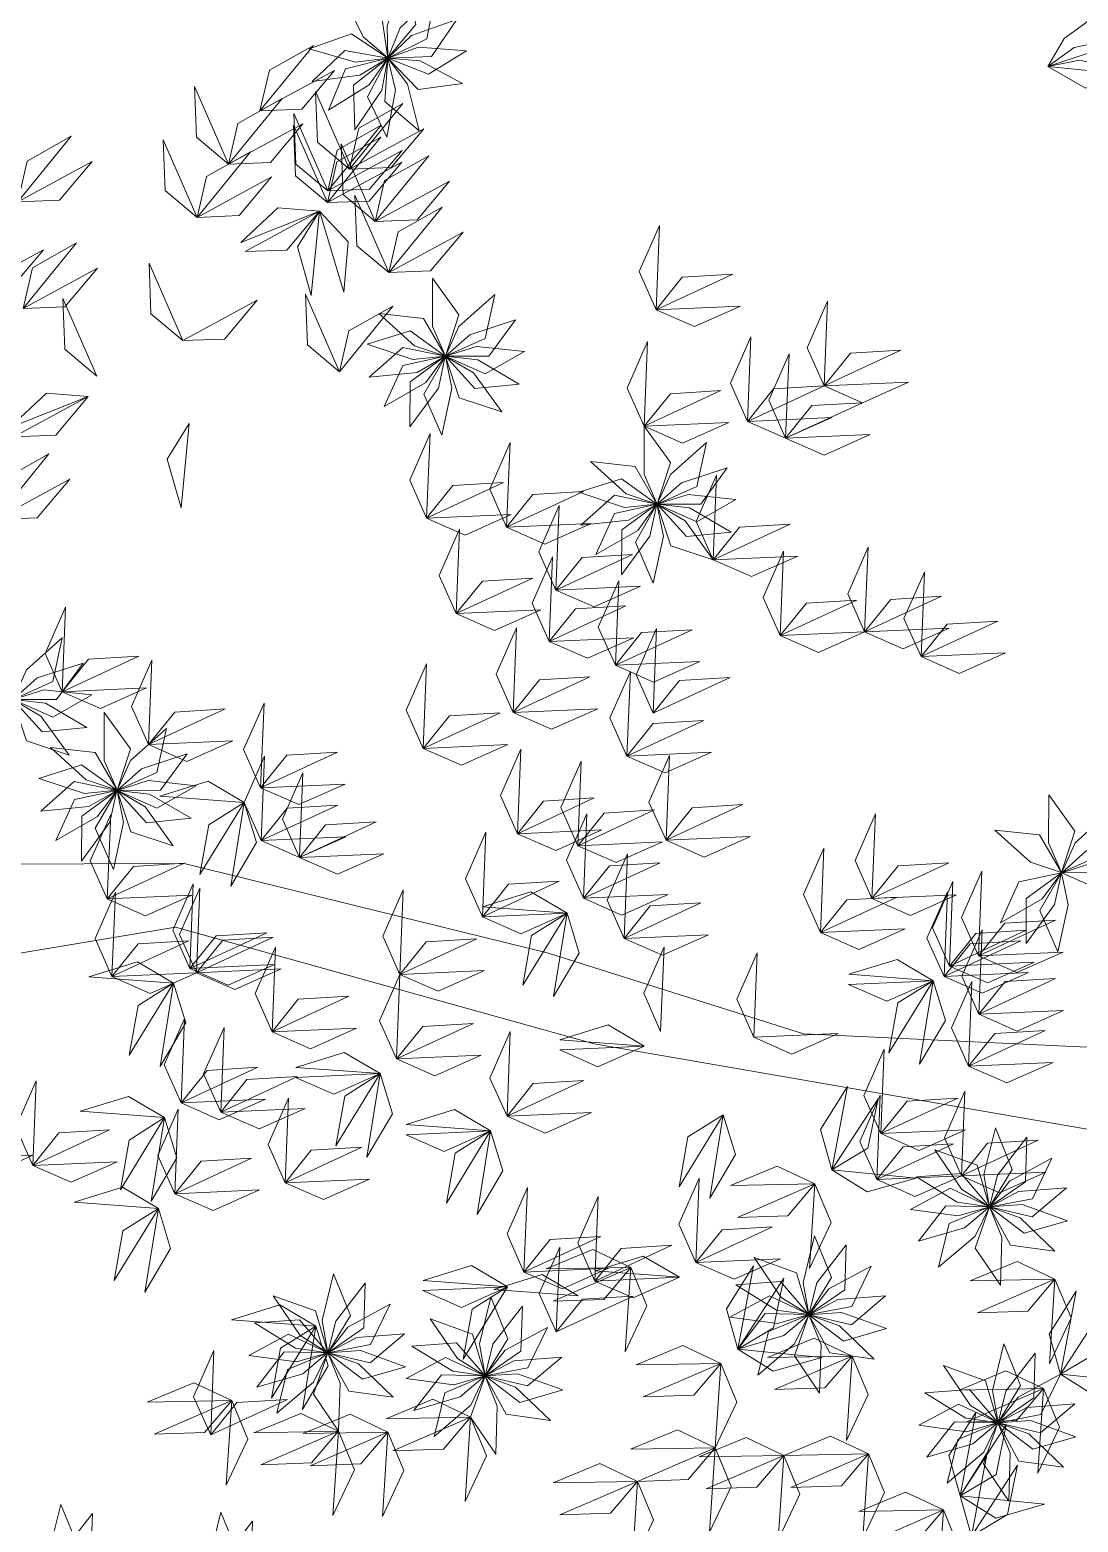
# Model space of a CAD drawing. Header units: inches. Extents: x -173 to 14008, y -3334 to 10368.
# Drawn here: x 9481.2 to 9555.5, y 658 to 763.8 of the extents above; entities that cross this region are included whole.
import ezdxf

# ---------------------------------------------------------------- set-up
doc = ezdxf.new("R2010")
doc.units = ezdxf.units.IN
doc.header["$MEASUREMENT"] = 0
doc.layers.add('ARREDAMENTO', color=8, linetype='Continuous', lineweight=18)

msp = doc.modelspace()

# ---------------------------------------------------------------- linework, layer by layer
at = {"layer": 'ARREDAMENTO', "lineweight": 0}
for points in [[(9507.83, 767.28), (9506.54, 764.12), (9506.6, 761.82), (9508.58, 764.18), (9507.83, 767.28)], [(9503.36, 766.39), (9504.84, 763.32), (9506.59, 761.82), (9506.16, 764.87), (9503.36, 766.39)], [(9509.95, 766.3), (9507.48, 763.95), (9506.6, 761.81), (9509.37, 763.17), (9509.95, 766.3)], [(9557.31, 765.2), (9554.55, 763.2), (9553.38, 761.21), (9556.31, 762.18), (9557.31, 765.2)], [(9511.48, 764.55), (9508.28, 763.4), (9506.6, 761.81), (9509.69, 761.92), (9511.48, 764.55)], [(9497.53, 758.06), (9498.2, 760.95), (9501.32, 762.71), (9497.53, 758.06)], [(9501.03, 762.47), (9504.3, 761.51), (9506.59, 761.81), (9504.03, 763.53), (9501.03, 762.47)], [(9558.59, 763.25), (9555.26, 762.55), (9553.38, 761.21), (9556.45, 760.9), (9558.59, 763.25)], [(9501.24, 760.15), (9504.62, 760.6), (9506.59, 761.81), (9503.55, 762.34), (9501.24, 760.15)], [(9502.38, 758.11), (9505.28, 759.91), (9506.59, 761.81), (9503.59, 761.05), (9502.38, 758.11)], [(9504.25, 756.72), (9506.17, 759.54), (9506.59, 761.8), (9504.16, 759.9), (9504.25, 756.72)], [(9506.52, 756.21), (9507.13, 759.56), (9506.59, 761.8), (9505.15, 759.07), (9506.52, 756.21)], [(9508.81, 756.66), (9508, 759.97), (9506.59, 761.8), (9506.39, 758.72), (9508.81, 756.66)], [(9512.18, 762.32), (9508.78, 762.58), (9506.6, 761.81), (9509.47, 760.66), (9512.18, 762.32)], [(9511.9, 760.01), (9508.9, 761.62), (9506.6, 761.8), (9508.75, 759.59), (9511.9, 760.01)], [(9558.97, 760.95), (9555.64, 761.67), (9553.38, 761.21), (9556.06, 759.67), (9558.97, 760.95)], [(9497.53, 758.06), (9500.5, 758.18), (9502.81, 760.92), (9497.53, 758.06)], [(9495.31, 754.29), (9493.04, 756.2), (9492.9, 759.79), (9495.31, 754.29)], [(9495.31, 754.29), (9495.97, 757.18), (9499.1, 758.94), (9495.31, 754.29)], [(9503.88, 753.94), (9501.61, 755.85), (9501.47, 759.44), (9503.88, 753.94)], [(9503.88, 753.94), (9504.54, 756.83), (9507.67, 758.59), (9503.88, 753.94)], [(9502.35, 752.4), (9500.08, 754.3), (9499.94, 757.89), (9502.35, 752.4)], [(9495.31, 754.29), (9498.27, 754.41), (9500.58, 757.15), (9495.31, 754.29)], [(9502.32, 751.56), (9500.05, 753.46), (9499.91, 757.05), (9502.32, 751.56)], [(9502.35, 752.4), (9503.01, 755.29), (9506.13, 757.05), (9502.35, 752.4)], [(9503.88, 753.94), (9506.84, 754.06), (9509.15, 756.8), (9503.88, 753.94)], [(9480.37, 751.62), (9481.03, 754.51), (9484.16, 756.27), (9480.37, 751.62)], [(9493.08, 750.52), (9490.82, 752.43), (9490.68, 756.02), (9493.08, 750.52)], [(9502.32, 751.56), (9502.98, 754.45), (9506.1, 756.21), (9502.32, 751.56)], [(9505.71, 750.23), (9503.44, 752.13), (9503.3, 755.72), (9505.71, 750.23)], [(9480.37, 751.62), (9483.33, 751.73), (9485.64, 754.48), (9480.37, 751.62)], [(9493.08, 750.52), (9493.75, 753.41), (9496.87, 755.17), (9493.08, 750.52)], [(9502.32, 751.56), (9505.28, 751.67), (9507.59, 754.42), (9502.32, 751.56)], [(9502.35, 752.4), (9505.31, 752.51), (9507.62, 755.26), (9502.35, 752.4)], [(9505.71, 750.23), (9506.37, 753.12), (9509.5, 754.88), (9505.71, 750.23)], [(9493.08, 750.52), (9496.05, 750.64), (9498.36, 753.38), (9493.08, 750.52)], [(9505.71, 750.23), (9508.67, 750.34), (9510.98, 753.09), (9505.71, 750.23)], [(9501.75, 750.95), (9498.8, 751.19), (9496.18, 748.74), (9501.75, 750.95)], [(9506.66, 746.6), (9504.39, 748.51), (9504.25, 752.1), (9506.66, 746.6)], [(9506.66, 746.6), (9507.32, 749.49), (9510.45, 751.25), (9506.66, 746.6)], [(9496.48, 748.09), (9499.44, 748.2), (9501.75, 750.95), (9496.48, 748.09)], [(9501.75, 750.95), (9500.19, 748.43), (9501.17, 744.98), (9501.75, 750.95)], [(9501.75, 750.95), (9503.78, 748.78), (9503.49, 745.21), (9501.75, 750.95)], [(9506.66, 746.6), (9509.62, 746.72), (9511.93, 749.46), (9506.66, 746.6)], [(9525.62, 743.96), (9524.41, 746.67), (9525.85, 749.95), (9525.62, 743.96)], [(9476.91, 745.36), (9479.87, 745.47), (9482.18, 748.22), (9476.91, 745.36)], [(9480.74, 744.06), (9481.4, 746.95), (9484.53, 748.71), (9480.74, 744.06)], [(9480.74, 744.06), (9483.7, 744.17), (9486.01, 746.92), (9480.74, 744.06)], [(9492.07, 741.78), (9489.8, 743.69), (9489.67, 747.27), (9492.07, 741.78)], [(9509.77, 746.2), (9509.76, 742.79), (9510.68, 740.68), (9511.63, 743.62), (9509.77, 746.2)], [(9525.62, 743.96), (9527.47, 746.27), (9531.06, 746.49), (9525.62, 743.96)], [(9485.96, 739.27), (9483.69, 741.18), (9483.55, 744.76), (9485.96, 739.27)], [(9503.17, 739.58), (9500.9, 741.49), (9500.76, 745.07), (9503.17, 739.58)], [(9514.18, 745.05), (9511.64, 742.78), (9510.69, 740.68), (9513.5, 741.94), (9514.18, 745.05)], [(9492.07, 741.78), (9495.03, 741.89), (9497.34, 744.64), (9492.07, 741.78)], [(9503.17, 739.58), (9503.83, 742.47), (9506.95, 744.23), (9503.17, 739.58)], [(9505.96, 743.7), (9508.49, 741.41), (9510.68, 740.68), (9509.12, 743.35), (9505.96, 743.7)], [(9525.62, 743.96), (9528.33, 742.77), (9531.61, 744.23), (9525.62, 743.96)], [(9537.53, 738.58), (9536.32, 741.28), (9537.77, 744.57), (9537.53, 738.58)], [(9515.66, 743.25), (9512.41, 742.2), (9510.69, 740.67), (9513.77, 740.68), (9515.66, 743.25)], [(9505.14, 741.52), (9508.38, 740.45), (9510.67, 740.68), (9508.17, 742.48), (9505.14, 741.52)], [(9524.77, 735.71), (9523.57, 738.42), (9525.01, 741.71), (9524.77, 735.71)], [(9532.09, 736.05), (9530.88, 738.76), (9532.33, 742.04), (9532.09, 736.05)], [(9505.27, 739.19), (9508.67, 739.53), (9510.67, 740.67), (9507.65, 741.3), (9505.27, 739.19)], [(9506.34, 737.12), (9509.3, 738.81), (9510.67, 740.67), (9507.66, 740.02), (9506.34, 737.12)], [(9508.16, 735.66), (9510.18, 738.41), (9510.67, 740.67), (9508.18, 738.85), (9508.16, 735.66)], [(9510.42, 735.07), (9511.14, 738.4), (9510.68, 740.66), (9509.14, 737.99), (9510.42, 735.07)], [(9514.67, 736.73), (9512.67, 739.5), (9510.68, 740.66), (9511.65, 737.73), (9514.67, 736.73)], [(9516.28, 741), (9512.89, 741.37), (9510.69, 740.67), (9513.51, 739.42), (9516.28, 741)], [(9515.92, 738.69), (9512.98, 740.41), (9510.69, 740.67), (9512.76, 738.38), (9515.92, 738.69)], [(9534.8, 734.86), (9533.6, 737.56), (9535.04, 740.85), (9534.8, 734.86)], [(9537.53, 738.58), (9539.39, 740.89), (9542.97, 741.1), (9537.53, 738.58)], [(9532.09, 736.05), (9533.95, 738.36), (9537.53, 738.58), (9532.09, 736.05)], [(9537.53, 738.58), (9540.24, 737.38), (9543.52, 738.84), (9537.53, 738.58)], [(9485.36, 737.82), (9482.4, 738.06), (9479.78, 735.61), (9485.36, 737.82)], [(9480.09, 734.96), (9483.05, 735.07), (9485.36, 737.82), (9480.09, 734.96)], [(9524.77, 735.71), (9526.63, 738.02), (9530.21, 738.24), (9524.77, 735.71)], [(9534.8, 734.86), (9536.66, 737.17), (9540.24, 737.38), (9534.8, 734.86)], [(9532.09, 736.05), (9534.8, 734.86), (9538.08, 736.32), (9532.09, 736.05)], [(9492.52, 735.9), (9490.96, 733.38), (9491.94, 729.93), (9492.52, 735.9)], [(9524.77, 735.71), (9524.76, 732.3), (9525.69, 730.19), (9526.63, 733.13), (9524.77, 735.71)], [(9524.77, 735.71), (9527.49, 734.52), (9530.77, 735.98), (9524.77, 735.71)], [(9509.35, 729.19), (9508.15, 731.9), (9509.59, 735.19), (9509.35, 729.19)], [(9515.02, 728.56), (9513.82, 731.26), (9515.26, 734.55), (9515.02, 728.56)], [(9529.19, 734.56), (9526.64, 732.29), (9525.69, 730.19), (9528.51, 731.45), (9529.19, 734.56)], [(9534.8, 734.86), (9537.52, 733.66), (9540.8, 735.12), (9534.8, 734.86)], [(9478.79, 729.1), (9479.45, 731.99), (9482.57, 733.75), (9478.79, 729.1)], [(9520.97, 733.21), (9523.49, 730.92), (9525.68, 730.19), (9524.13, 732.86), (9520.97, 733.21)], [(9530.66, 732.76), (9527.42, 731.71), (9525.69, 730.18), (9528.78, 730.19), (9530.66, 732.76)], [(9529.67, 726.24), (9528.46, 728.95), (9529.91, 732.24), (9529.67, 726.24)], [(9478.79, 729.1), (9481.75, 729.21), (9484.06, 731.96), (9478.79, 729.1)], [(9509.35, 729.19), (9511.21, 731.5), (9514.79, 731.72), (9509.35, 729.19)], [(9515.02, 728.56), (9516.88, 730.87), (9520.46, 731.08), (9515.02, 728.56)], [(9520.14, 731.03), (9523.38, 729.96), (9525.68, 730.19), (9523.17, 731.99), (9520.14, 731.03)], [(9518.51, 724.1), (9517.3, 726.81), (9518.75, 730.09), (9518.51, 724.1)], [(9520.28, 728.7), (9523.67, 729.05), (9525.68, 730.18), (9522.66, 730.82), (9520.28, 728.7)], [(9521.35, 726.63), (9524.31, 728.32), (9525.68, 730.18), (9522.66, 729.53), (9521.35, 726.63)], [(9523.17, 725.17), (9525.18, 727.92), (9525.68, 730.18), (9523.19, 728.36), (9523.17, 725.17)], [(9525.42, 724.58), (9526.14, 727.92), (9525.68, 730.18), (9524.15, 727.5), (9525.42, 724.58)], [(9531.28, 730.51), (9527.89, 730.88), (9525.69, 730.18), (9528.51, 728.93), (9531.28, 730.51)], [(9530.93, 728.21), (9527.98, 729.92), (9525.69, 730.18), (9527.76, 727.89), (9530.93, 728.21)], [(9529.67, 726.24), (9527.68, 729.01), (9525.69, 730.17), (9526.65, 727.24), (9529.67, 726.24)], [(9509.35, 729.19), (9512.07, 728), (9515.34, 729.46), (9509.35, 729.19)], [(9511.44, 722.43), (9510.24, 725.14), (9511.68, 728.42), (9511.44, 722.43)], [(9511.44, 722.43), (9510.24, 725.14), (9511.68, 728.42), (9511.44, 722.43)], [(9515.02, 728.56), (9517.74, 727.36), (9521.02, 728.82), (9515.02, 728.56)], [(9529.67, 726.24), (9531.53, 728.55), (9535.11, 728.77), (9529.67, 726.24)], [(9534.41, 720.87), (9533.21, 723.57), (9534.65, 726.86), (9534.41, 720.87)], [(9540.4, 721.13), (9539.2, 723.84), (9540.64, 727.13), (9540.4, 721.13)], [(9518.04, 720.45), (9516.84, 723.16), (9518.28, 726.45), (9518.04, 720.45)], [(9518.51, 724.1), (9520.37, 726.41), (9523.95, 726.62), (9518.51, 724.1)], [(9529.67, 726.24), (9532.38, 725.05), (9535.66, 726.51), (9529.67, 726.24)], [(9511.44, 722.43), (9513.3, 724.74), (9516.88, 724.95), (9511.44, 722.43)], [(9511.44, 722.43), (9513.3, 724.74), (9516.88, 724.95), (9511.44, 722.43)], [(9522.73, 718.77), (9521.52, 721.47), (9522.97, 724.76), (9522.73, 718.77)], [(9544.4, 719.38), (9543.19, 722.09), (9544.64, 725.37), (9544.4, 719.38)], [(9518.51, 724.1), (9521.22, 722.91), (9524.5, 724.37), (9518.51, 724.1)], [(9540.4, 721.13), (9542.26, 723.44), (9545.85, 723.66), (9540.4, 721.13)], [(9483.51, 716.89), (9482.3, 719.6), (9483.75, 722.89), (9483.51, 716.89)], [(9511.44, 722.43), (9514.16, 721.24), (9517.44, 722.7), (9511.44, 722.43)], [(9511.44, 722.43), (9514.16, 721.24), (9517.44, 722.7), (9511.44, 722.43)], [(9518.04, 720.45), (9519.9, 722.76), (9523.48, 722.98), (9518.04, 720.45)], [(9534.41, 720.87), (9536.27, 723.18), (9539.85, 723.39), (9534.41, 720.87)], [(9544.4, 719.38), (9546.26, 721.69), (9549.84, 721.9), (9544.4, 719.38)], [(9483.52, 720.72), (9480.98, 718.44), (9480.03, 716.34), (9482.84, 717.61), (9483.52, 720.72)], [(9515.49, 715.42), (9514.28, 718.13), (9515.73, 721.41), (9515.49, 715.42)], [(9518.04, 720.45), (9520.76, 719.26), (9524.03, 720.72), (9518.04, 720.45)], [(9522.73, 718.77), (9524.59, 721.08), (9528.17, 721.29), (9522.73, 718.77)], [(9525.42, 715.37), (9524.21, 718.08), (9525.65, 721.37), (9525.42, 715.37)], [(9534.41, 720.87), (9537.13, 719.67), (9540.4, 721.13), (9534.41, 720.87)], [(9540.4, 721.13), (9543.12, 719.94), (9546.4, 721.4), (9540.4, 721.13)], [(9483.51, 716.89), (9485.37, 719.2), (9488.95, 719.42), (9483.51, 716.89)], [(9544.4, 719.38), (9547.11, 718.18), (9550.39, 719.64), (9544.4, 719.38)], [(9485, 718.91), (9481.75, 717.87), (9480.03, 716.34), (9483.11, 716.35), (9485, 718.91)], [(9489.63, 713.14), (9488.43, 715.85), (9489.87, 719.14), (9489.63, 713.14)], [(9509.11, 712.87), (9507.9, 715.58), (9509.35, 718.86), (9509.11, 712.87)], [(9523.55, 712.33), (9522.34, 715.04), (9523.79, 718.33), (9523.55, 712.33)], [(9522.73, 718.77), (9525.44, 717.57), (9528.72, 719.03), (9522.73, 718.77)], [(9515.49, 715.42), (9517.35, 717.73), (9520.93, 717.95), (9515.49, 715.42)], [(9525.42, 715.37), (9527.27, 717.68), (9530.86, 717.9), (9525.42, 715.37)], [(9484, 712.4), (9482.01, 715.16), (9480.02, 716.33), (9480.98, 713.4), (9484, 712.4)], [(9485.26, 714.36), (9482.32, 716.08), (9480.02, 716.33), (9482.1, 714.05), (9485.26, 714.36)], [(9485.61, 716.67), (9482.22, 717.03), (9480.03, 716.34), (9482.85, 715.09), (9485.61, 716.67)], [(9483.51, 716.89), (9486.23, 715.7), (9489.5, 717.16), (9483.51, 716.89)], [(9486.49, 715.43), (9486.48, 712.02), (9487.4, 709.91), (9488.35, 712.85), (9486.49, 715.43)], [(9489.63, 713.14), (9491.49, 715.45), (9495.07, 715.67), (9489.63, 713.14)], [(9497.58, 710.09), (9496.37, 712.8), (9497.82, 716.08), (9497.58, 710.09)], [(9509.11, 712.87), (9510.97, 715.18), (9514.55, 715.39), (9509.11, 712.87)], [(9515.49, 715.42), (9518.2, 714.23), (9521.48, 715.69), (9515.49, 715.42)], [(9490.9, 714.28), (9488.36, 712.01), (9487.41, 709.91), (9490.22, 711.17), (9490.9, 714.28)], [(9523.55, 712.33), (9525.41, 714.64), (9528.99, 714.86), (9523.55, 712.33)], [(9489.63, 713.14), (9492.35, 711.95), (9495.62, 713.41), (9489.63, 713.14)], [(9509.11, 712.87), (9511.82, 711.68), (9515.1, 713.14), (9509.11, 712.87)], [(9482.68, 712.93), (9485.21, 710.64), (9487.4, 709.91), (9485.84, 712.58), (9482.68, 712.93)], [(9492.38, 712.48), (9489.13, 711.43), (9487.41, 709.9), (9490.49, 709.91), (9492.38, 712.48)], [(9497.61, 706.34), (9496.41, 709.04), (9497.85, 712.33), (9497.61, 706.34)], [(9497.58, 710.09), (9499.44, 712.4), (9503.02, 712.61), (9497.58, 710.09)], [(9515.78, 706.83), (9514.58, 709.54), (9516.02, 712.82), (9515.78, 706.83)], [(9520.07, 705.98), (9518.87, 708.69), (9520.31, 711.97), (9520.07, 705.98)], [(9523.55, 712.33), (9526.26, 711.14), (9529.54, 712.6), (9523.55, 712.33)], [(9526.32, 706.36), (9525.11, 709.07), (9526.56, 712.36), (9526.32, 706.36)], [(9481.86, 710.75), (9485.1, 709.68), (9487.39, 709.91), (9484.89, 711.71), (9481.86, 710.75)], [(9500.33, 705.14), (9499.12, 707.85), (9500.57, 711.14), (9500.33, 705.14)], [(9482, 708.42), (9485.39, 708.76), (9487.39, 709.9), (9484.37, 710.53), (9482, 708.42)], [(9483.07, 706.35), (9486.02, 708.04), (9487.39, 709.9), (9484.38, 709.25), (9483.07, 706.35)], [(9484.89, 704.89), (9486.9, 707.64), (9487.39, 709.9), (9484.9, 708.08), (9484.89, 704.89)], [(9487.14, 704.3), (9487.86, 707.64), (9487.4, 709.89), (9485.86, 707.22), (9487.14, 704.3)], [(9491.39, 705.96), (9489.39, 708.73), (9487.4, 709.89), (9488.37, 706.96), (9491.39, 705.96)], [(9493, 710.23), (9489.61, 710.6), (9487.41, 709.9), (9490.23, 708.65), (9493, 710.23)], [(9492.65, 707.93), (9489.7, 709.64), (9487.41, 709.9), (9489.48, 707.61), (9492.65, 707.93)], [(9496.41, 709.04), (9493.86, 710.55), (9490.43, 709.49), (9496.41, 709.04)], [(9497.58, 710.09), (9500.29, 708.89), (9503.57, 710.35), (9497.58, 710.09)], [(9496.41, 709.04), (9493.9, 707.46), (9493.28, 703.93), (9496.41, 709.04)], [(9496.41, 709.04), (9497.28, 706.21), (9495.46, 703.12), (9496.41, 709.04)], [(9497.61, 706.34), (9499.47, 708.65), (9503.05, 708.86), (9497.61, 706.34)], [(9515.78, 706.83), (9517.64, 709.14), (9521.22, 709.36), (9515.78, 706.83)], [(9526.32, 706.36), (9528.18, 708.67), (9531.76, 708.89), (9526.32, 706.36)], [(9553.45, 709.59), (9553.44, 706.18), (9554.36, 704.07), (9555.3, 707.01), (9553.45, 709.59)], [(9486.71, 702.2), (9485.5, 704.91), (9486.95, 708.19), (9486.71, 702.2)], [(9520.47, 702.25), (9519.26, 704.95), (9520.7, 708.24), (9520.47, 702.25)], [(9520.07, 705.98), (9521.93, 708.29), (9525.51, 708.51), (9520.07, 705.98)], [(9540.92, 702.23), (9539.72, 704.94), (9541.16, 708.23), (9540.92, 702.23)], [(9557.86, 708.44), (9555.32, 706.17), (9554.37, 704.07), (9557.18, 705.33), (9557.86, 708.44)], [(9500.33, 705.14), (9502.19, 707.45), (9505.77, 707.67), (9500.33, 705.14)], [(9513.3, 700.94), (9512.1, 703.64), (9513.54, 706.93), (9513.3, 700.94)], [(9515.78, 706.83), (9518.5, 705.64), (9521.77, 707.1), (9515.78, 706.83)], [(9549.64, 707.09), (9552.17, 704.8), (9554.35, 704.07), (9552.8, 706.74), (9549.64, 707.09)], [(9559.34, 706.64), (9556.09, 705.59), (9554.37, 704.06), (9557.45, 704.07), (9559.34, 706.64)], [(9497.61, 706.34), (9500.33, 705.14), (9503.61, 706.6), (9497.61, 706.34)], [(9520.07, 705.98), (9522.79, 704.79), (9526.06, 706.25), (9520.07, 705.98)], [(9526.32, 706.36), (9529.03, 705.17), (9532.31, 706.63), (9526.32, 706.36)], [(9537.27, 699.82), (9536.07, 702.52), (9537.51, 705.81), (9537.27, 699.82)], [(9486.71, 702.2), (9488.57, 704.51), (9492.15, 704.73), (9486.71, 702.2)], [(9500.33, 705.14), (9503.04, 703.95), (9506.32, 705.41), (9500.33, 705.14)], [(9520.47, 702.25), (9522.32, 704.56), (9525.91, 704.77), (9520.47, 702.25)], [(9523.35, 699.4), (9522.14, 702.11), (9523.58, 705.39), (9523.35, 699.4)], [(9540.92, 702.23), (9542.78, 704.54), (9546.36, 704.76), (9540.92, 702.23)], [(9559.95, 704.39), (9556.57, 704.76), (9554.37, 704.06), (9557.19, 702.81), (9559.95, 704.39)], [(9513.3, 700.94), (9515.16, 703.25), (9518.74, 703.46), (9513.3, 700.94)], [(9548.48, 698.17), (9547.27, 700.88), (9548.72, 704.17), (9548.48, 698.17)], [(9550.02, 700.51), (9552.98, 702.2), (9554.35, 704.06), (9551.34, 703.41), (9550.02, 700.51)], [(9551.84, 699.05), (9553.86, 701.8), (9554.35, 704.06), (9551.86, 702.23), (9551.84, 699.05)], [(9554.1, 698.46), (9554.82, 701.79), (9554.35, 704.05), (9552.82, 701.38), (9554.1, 698.46)], [(9487.04, 696.7), (9485.84, 699.41), (9487.28, 702.69), (9487.04, 696.7)], [(9486.71, 702.2), (9489.42, 701.01), (9492.7, 702.47), (9486.71, 702.2)], [(9492.57, 697.28), (9491.36, 699.99), (9492.8, 703.28), (9492.57, 697.28)], [(9493.03, 696.97), (9491.83, 699.68), (9493.27, 702.96), (9493.03, 696.97)], [(9507.46, 696.85), (9506.25, 699.56), (9507.69, 702.85), (9507.46, 696.85)], [(9519.3, 701.2), (9516.74, 702.71), (9513.32, 701.65), (9519.3, 701.2)], [(9520.47, 702.25), (9523.18, 701.05), (9526.46, 702.51), (9520.47, 702.25)], [(9540.92, 702.23), (9543.64, 701.04), (9546.92, 702.5), (9540.92, 702.23)], [(9546.03, 696.71), (9544.82, 699.42), (9546.27, 702.7), (9546.03, 696.71)], [(9546.42, 697.45), (9545.22, 700.16), (9546.66, 703.45), (9546.42, 697.45)], [(9523.35, 699.4), (9525.2, 701.71), (9528.79, 701.93), (9523.35, 699.4)], [(9537.27, 699.82), (9539.13, 702.13), (9542.71, 702.34), (9537.27, 699.82)], [(9513.3, 700.94), (9516.02, 699.74), (9519.3, 701.2), (9513.3, 700.94)], [(9513.3, 700.94), (9516.02, 699.74), (9519.3, 701.2), (9513.3, 700.94)], [(9519.3, 701.2), (9516.79, 699.62), (9516.17, 696.09), (9519.3, 701.2)], [(9519.3, 701.2), (9520.17, 698.37), (9518.35, 695.28), (9519.3, 701.2)], [(9548.48, 698.17), (9550.34, 700.48), (9553.92, 700.7), (9548.48, 698.17)], [(9492.57, 697.28), (9494.42, 699.59), (9498.01, 699.81), (9492.57, 697.28)], [(9493.03, 696.97), (9494.89, 699.28), (9498.47, 699.49), (9493.03, 696.97)], [(9507.46, 696.85), (9509.32, 699.16), (9512.9, 699.38), (9507.46, 696.85)], [(9523.35, 699.4), (9526.06, 698.21), (9529.34, 699.67), (9523.35, 699.4)], [(9537.27, 699.82), (9539.99, 698.62), (9543.27, 700.08), (9537.27, 699.82)], [(9546.03, 696.71), (9547.89, 699.02), (9551.47, 699.24), (9546.03, 696.71)], [(9546.42, 697.45), (9548.28, 699.76), (9551.86, 699.98), (9546.42, 697.45)], [(9548.5, 694.03), (9547.29, 696.74), (9548.74, 700.02), (9548.5, 694.03)], [(9487.04, 696.7), (9488.9, 699.01), (9492.48, 699.23), (9487.04, 696.7)], [(9498.39, 692.78), (9497.19, 695.49), (9498.63, 698.78), (9498.39, 692.78)], [(9525.94, 692.81), (9524.74, 695.52), (9526.18, 698.81), (9525.94, 692.81)], [(9532.54, 692.4), (9531.33, 695.1), (9532.78, 698.39), (9532.54, 692.4)], [(9548.48, 698.17), (9551.19, 696.98), (9554.47, 698.44), (9548.48, 698.17)], [(9491.4, 696.24), (9488.84, 697.75), (9485.41, 696.69), (9491.4, 696.24)], [(9492.57, 697.28), (9495.28, 696.09), (9498.56, 697.55), (9492.57, 697.28)], [(9493.03, 696.97), (9495.75, 695.78), (9499.03, 697.24), (9493.03, 696.97)], [(9507.46, 696.85), (9510.17, 695.66), (9513.45, 697.12), (9507.46, 696.85)], [(9545.25, 696.41), (9542.7, 697.92), (9539.27, 696.86), (9545.25, 696.41)], [(9546.42, 697.45), (9549.14, 696.26), (9552.42, 697.72), (9546.42, 697.45)], [(9487.04, 696.7), (9489.76, 695.51), (9493.03, 696.97), (9487.04, 696.7)], [(9491.4, 696.24), (9488.89, 694.66), (9488.26, 691.12), (9491.4, 696.24)], [(9491.4, 696.24), (9492.27, 693.41), (9490.45, 690.32), (9491.4, 696.24)], [(9507.22, 690.86), (9506.01, 693.57), (9507.46, 696.85), (9507.22, 690.86)], [(9539.26, 696.14), (9541.98, 694.95), (9545.25, 696.41), (9539.26, 696.14)], [(9545.25, 696.41), (9542.75, 694.83), (9542.12, 691.29), (9545.25, 696.41)], [(9545.25, 696.41), (9546.13, 693.58), (9544.3, 690.49), (9545.25, 696.41)], [(9546.03, 696.71), (9548.74, 695.52), (9552.02, 696.98), (9546.03, 696.71)], [(9547.77, 690.36), (9546.56, 693.06), (9548.01, 696.35), (9547.77, 690.36)], [(9548.5, 694.03), (9550.36, 696.34), (9553.94, 696.56), (9548.5, 694.03)], [(9498.39, 692.78), (9500.25, 695.09), (9503.83, 695.31), (9498.39, 692.78)], [(9548.5, 694.03), (9551.21, 692.84), (9554.49, 694.3), (9548.5, 694.03)], [(9491.94, 687.74), (9490.73, 690.45), (9492.18, 693.73), (9491.94, 687.74)], [(9494.75, 687.09), (9493.54, 689.8), (9494.99, 693.09), (9494.75, 687.09)], [(9498.39, 692.78), (9501.11, 691.59), (9504.38, 693.05), (9498.39, 692.78)], [(9507.22, 690.86), (9509.08, 693.17), (9512.66, 693.38), (9507.22, 690.86)], [(9524.77, 691.77), (9522.22, 693.28), (9518.79, 692.22), (9524.77, 691.77)], [(9547.77, 690.36), (9549.63, 692.67), (9553.21, 692.88), (9547.77, 690.36)], [(9515.05, 686.8), (9513.84, 689.51), (9515.28, 692.8), (9515.05, 686.8)], [(9532.54, 692.4), (9535.25, 691.2), (9538.53, 692.66), (9532.54, 692.4)], [(9506.05, 689.82), (9503.5, 691.32), (9500.07, 690.26), (9506.05, 689.82)], [(9507.22, 690.86), (9509.93, 689.67), (9513.21, 691.13), (9507.22, 690.86)], [(9518.78, 691.5), (9521.49, 690.31), (9524.77, 691.77), (9518.78, 691.5)], [(9541.56, 685.57), (9540.35, 688.28), (9541.79, 691.56), (9541.56, 685.57)], [(9491.94, 687.74), (9493.8, 690.05), (9497.38, 690.27), (9491.94, 687.74)], [(9500.06, 689.55), (9502.77, 688.36), (9506.05, 689.82), (9500.06, 689.55)], [(9506.05, 689.82), (9503.54, 688.23), (9502.92, 684.7), (9506.05, 689.82)], [(9506.05, 689.82), (9506.92, 686.98), (9505.1, 683.89), (9506.05, 689.82)], [(9547.77, 690.36), (9550.48, 689.16), (9553.76, 690.62), (9547.77, 690.36)], [(9481.43, 683.31), (9480.22, 686.02), (9481.66, 689.3), (9481.43, 683.31)], [(9494.75, 687.09), (9496.61, 689.4), (9500.19, 689.62), (9494.75, 687.09)], [(9515.05, 686.8), (9516.91, 689.11), (9520.49, 689.33), (9515.05, 686.8)], [(9538.08, 683.01), (9537.28, 685.86), (9539.19, 688.9), (9538.08, 683.01)], [(9490.77, 686.7), (9488.22, 688.2), (9484.79, 687.15), (9490.77, 686.7)], [(9491.94, 687.74), (9494.65, 686.55), (9497.93, 688.01), (9491.94, 687.74)], [(9499.32, 682.09), (9498.11, 684.79), (9499.55, 688.08), (9499.32, 682.09)], [(9538.08, 683.01), (9540.63, 684.53), (9541.35, 688.04), (9538.08, 683.01)], [(9541.27, 682.31), (9540.06, 685.02), (9541.5, 688.3), (9541.27, 682.31)], [(9541.56, 685.57), (9543.41, 687.88), (9547, 688.09), (9541.56, 685.57)], [(9547.26, 682.58), (9546.05, 685.28), (9547.5, 688.57), (9547.26, 682.58)], [(9490.77, 686.7), (9488.26, 685.11), (9487.64, 681.58), (9490.77, 686.7)], [(9490.77, 686.7), (9491.64, 683.86), (9489.82, 680.77), (9490.77, 686.7)], [(9491.5, 681.31), (9490.29, 684.02), (9491.74, 687.3), (9491.5, 681.31)], [(9494.75, 687.09), (9497.47, 685.9), (9500.74, 687.36), (9494.75, 687.09)], [(9513.88, 685.76), (9511.32, 687.27), (9507.9, 686.21), (9513.88, 685.76)], [(9515.05, 686.8), (9517.76, 685.61), (9521.04, 687.07), (9515.05, 686.8)], [(9530.38, 686.91), (9527.87, 685.33), (9527.24, 681.8), (9530.38, 686.91)], [(9530.38, 686.91), (9531.25, 684.08), (9529.43, 680.99), (9530.38, 686.91)], [(9481.43, 683.31), (9483.28, 685.62), (9486.87, 685.84), (9481.43, 683.31)], [(9507.89, 685.49), (9510.6, 684.3), (9513.88, 685.76), (9507.89, 685.49)], [(9513.88, 685.76), (9511.37, 684.18), (9510.75, 680.64), (9513.88, 685.76)], [(9513.88, 685.76), (9514.75, 682.93), (9512.93, 679.84), (9513.88, 685.76)], [(9541.56, 685.57), (9544.27, 684.38), (9547.55, 685.84), (9541.56, 685.57)], [(9549.67, 685.97), (9548.86, 682.66), (9549.26, 680.39), (9550.86, 683.02), (9549.67, 685.97)], [(9499.32, 682.09), (9501.17, 684.4), (9504.76, 684.61), (9499.32, 682.09)], [(9541.27, 682.31), (9543.12, 684.62), (9546.71, 684.84), (9541.27, 682.31)], [(9545.38, 684.42), (9547.3, 681.61), (9549.25, 680.39), (9548.37, 683.34), (9545.38, 684.42)], [(9547.26, 682.58), (9549.12, 684.89), (9552.7, 685.1), (9547.26, 682.58)], [(9551.9, 685.32), (9549.82, 682.63), (9549.26, 680.39), (9551.8, 682.14), (9551.9, 685.32)], [(9475.44, 683.76), (9478.16, 682.57), (9481.44, 684.03), (9475.44, 683.76)], [(9481.43, 683.31), (9484.14, 682.12), (9487.42, 683.58), (9481.43, 683.31)], [(9491.5, 681.31), (9493.36, 683.62), (9496.94, 683.84), (9491.5, 681.31)], [(9553.68, 683.82), (9550.68, 682.2), (9549.27, 680.38), (9552.3, 680.95), (9553.68, 683.82)], [(9499.32, 682.09), (9502.03, 680.89), (9505.31, 682.35), (9499.32, 682.09)], [(9528.44, 676.43), (9527.23, 679.14), (9528.67, 682.42), (9528.44, 676.43)], [(9536.88, 682), (9534.2, 683.26), (9530.89, 681.89), (9536.88, 682)], [(9538.08, 683.01), (9540.59, 681.44), (9544.05, 682.4), (9538.08, 683.01)], [(9541.27, 682.31), (9543.98, 681.12), (9547.26, 682.58), (9541.27, 682.31)], [(9544.07, 682.5), (9546.97, 680.71), (9549.25, 680.39), (9547.24, 682.73), (9544.07, 682.5)], [(9547.26, 682.58), (9549.97, 681.38), (9553.25, 682.84), (9547.26, 682.58)], [(9490.33, 680.27), (9487.78, 681.77), (9484.35, 680.72), (9490.33, 680.27)], [(9491.5, 681.31), (9494.21, 680.12), (9497.49, 681.58), (9491.5, 681.31)], [(9516.25, 675.75), (9515.05, 678.46), (9516.49, 681.74), (9516.25, 675.75)], [(9536.88, 682), (9534.96, 679.74), (9531.38, 679.62), (9536.88, 682)], [(9536.88, 682), (9538.02, 679.26), (9536.49, 676.01), (9536.88, 682)], [(9543.66, 680.2), (9547.03, 679.75), (9549.25, 680.38), (9546.46, 681.7), (9543.66, 680.2)], [(9554.7, 681.72), (9551.3, 681.47), (9549.27, 680.38), (9552.27, 679.67), (9554.7, 681.72)], [(9490.33, 680.27), (9487.82, 678.68), (9487.2, 675.15), (9490.33, 680.27)], [(9490.33, 680.27), (9491.2, 677.43), (9489.38, 674.34), (9490.33, 680.27)], [(9521.28, 675.12), (9520.07, 677.83), (9521.51, 681.11), (9521.28, 675.12)], [(9544.21, 677.94), (9547.48, 678.9), (9549.25, 680.38), (9546.16, 680.45), (9544.21, 677.94)], [(9545.64, 676.1), (9548.24, 678.3), (9549.25, 680.38), (9546.4, 679.19), (9545.64, 676.1)], [(9550.02, 674.83), (9550.12, 678.24), (9549.25, 680.37), (9548.23, 677.46), (9550.02, 674.83)], [(9554.77, 679.39), (9551.57, 680.54), (9549.26, 680.38), (9551.72, 678.51), (9554.77, 679.39)], [(9553.89, 677.23), (9551.43, 679.59), (9549.26, 680.37), (9550.74, 677.67), (9553.89, 677.23)], [(9516.25, 675.75), (9518.11, 678.06), (9521.7, 678.27), (9516.25, 675.75)], [(9528.44, 676.43), (9530.3, 678.74), (9533.88, 678.96), (9528.44, 676.43)], [(9536.85, 678.33), (9536.05, 675.01), (9536.45, 672.74), (9538.05, 675.38), (9536.85, 678.33)], [(9518.54, 671.52), (9517.33, 674.23), (9518.78, 677.51), (9518.54, 671.52)], [(9523.82, 676.08), (9521.14, 677.35), (9517.82, 675.98), (9523.82, 676.08)], [(9521.28, 675.12), (9523.13, 677.43), (9526.72, 677.65), (9521.28, 675.12)], [(9539.09, 677.68), (9537.01, 674.98), (9536.45, 672.74), (9538.99, 674.5), (9539.09, 677.68)], [(9515.08, 674.71), (9512.53, 676.21), (9509.1, 675.15), (9515.08, 674.71)], [(9516.25, 675.75), (9518.97, 674.56), (9522.25, 676.02), (9516.25, 675.75)], [(9523.82, 676.08), (9521.9, 673.82), (9518.31, 673.7), (9523.82, 676.08)], [(9527.27, 675.39), (9524.71, 676.89), (9521.29, 675.84), (9527.27, 675.39)], [(9523.82, 676.08), (9524.95, 673.35), (9523.42, 670.1), (9523.82, 676.08)], [(9528.44, 676.43), (9531.15, 675.24), (9534.43, 676.7), (9528.44, 676.43)], [(9531.4, 670.29), (9530.6, 673.15), (9532.51, 676.19), (9531.4, 670.29)], [(9532.57, 676.78), (9534.49, 673.96), (9536.44, 672.74), (9535.56, 675.7), (9532.57, 676.78)], [(9540.87, 676.17), (9537.87, 674.56), (9536.46, 672.74), (9539.49, 673.31), (9540.87, 676.17)], [(9553.89, 675.24), (9551.21, 676.51), (9547.89, 675.13), (9553.89, 675.24)], [(9502.75, 675.62), (9501.94, 672.31), (9502.35, 670.04), (9503.95, 672.68), (9502.75, 675.62)], [(9504.99, 674.97), (9502.91, 672.28), (9502.35, 670.04), (9504.89, 671.79), (9504.99, 674.97)], [(9520.1, 674.08), (9517.55, 675.58), (9514.12, 674.52), (9520.1, 674.08)], [(9521.28, 675.12), (9523.99, 673.93), (9527.27, 675.39), (9521.28, 675.12)], [(9531.26, 674.85), (9534.16, 673.06), (9536.44, 672.74), (9534.43, 675.08), (9531.26, 674.85)], [(9531.4, 670.29), (9533.95, 671.81), (9534.67, 675.33), (9531.4, 670.29)], [(9553.89, 675.24), (9551.97, 672.98), (9548.39, 672.86), (9553.89, 675.24)], [(9553.89, 675.24), (9555.03, 672.5), (9553.5, 669.26), (9553.89, 675.24)], [(9498.46, 674.08), (9500.38, 671.26), (9502.34, 670.04), (9501.46, 673), (9498.46, 674.08)], [(9509.09, 674.44), (9511.81, 673.25), (9515.08, 674.71), (9509.09, 674.44)], [(9515.08, 674.71), (9512.58, 673.12), (9511.95, 669.59), (9515.08, 674.71)], [(9513.9, 673.98), (9513.09, 670.67), (9513.5, 668.4), (9515.1, 671.03), (9513.9, 673.98)], [(9518.54, 671.52), (9520.4, 673.83), (9523.98, 674.04), (9518.54, 671.52)], [(9530.84, 672.56), (9534.22, 672.1), (9536.44, 672.74), (9533.65, 674.06), (9530.84, 672.56)], [(9541.89, 674.08), (9538.49, 673.82), (9536.46, 672.73), (9539.46, 672.02), (9541.89, 674.08)], [(9554.28, 668.51), (9553.48, 671.36), (9555.39, 674.4), (9554.28, 668.51)], [(9501.49, 671.93), (9498.94, 673.44), (9495.51, 672.38), (9501.49, 671.93)], [(9506.77, 673.47), (9503.77, 671.85), (9502.35, 670.03), (9505.38, 670.61), (9506.77, 673.47)], [(9516.14, 673.33), (9514.05, 670.64), (9513.5, 668.4), (9516.03, 670.15), (9516.14, 673.33)], [(9531.4, 670.29), (9534.67, 671.25), (9536.44, 672.74), (9533.35, 672.81), (9531.4, 670.29)], [(9541.96, 671.75), (9538.75, 672.9), (9536.45, 672.73), (9538.91, 670.86), (9541.96, 671.75)], [(9554.28, 668.51), (9556.83, 670.03), (9557.55, 673.54), (9554.28, 668.51)], [(9497.15, 672.15), (9500.05, 670.36), (9502.34, 670.04), (9500.33, 672.38), (9497.15, 672.15)], [(9501.49, 671.93), (9498.99, 670.35), (9498.36, 666.82), (9501.49, 671.93)], [(9501.49, 671.93), (9502.37, 669.1), (9500.54, 666.01), (9501.49, 671.93)], [(9509.61, 672.43), (9511.53, 669.62), (9513.49, 668.4), (9512.6, 671.35), (9509.61, 672.43)], [(9517.92, 671.83), (9514.92, 670.21), (9513.5, 668.39), (9516.53, 668.96), (9517.92, 671.83)], [(9532.83, 668.45), (9535.43, 670.66), (9536.44, 672.73), (9533.59, 671.54), (9532.83, 668.45)], [(9537.21, 667.18), (9537.31, 670.59), (9536.44, 672.73), (9535.42, 669.82), (9537.21, 667.18)], [(9541.08, 669.59), (9538.62, 671.94), (9536.45, 672.73), (9537.93, 670.02), (9541.08, 669.59)], [(9496.74, 669.85), (9500.12, 669.4), (9502.34, 670.04), (9499.55, 671.36), (9496.74, 669.85)], [(9507.79, 671.37), (9504.39, 671.12), (9502.35, 670.03), (9505.35, 669.32), (9507.79, 671.37)], [(9508.3, 670.51), (9511.2, 668.72), (9513.49, 668.4), (9511.47, 670.74), (9508.3, 670.51)], [(9539.51, 669.8), (9536.83, 671.07), (9533.51, 669.7), (9539.51, 669.8)], [(9494.04, 664.21), (9492.83, 666.92), (9494.27, 670.2), (9494.04, 664.21)], [(9497.3, 667.59), (9500.57, 668.55), (9502.33, 670.03), (9499.25, 670.1), (9497.3, 667.59)], [(9498.73, 665.75), (9501.33, 667.95), (9502.34, 670.03), (9499.49, 668.84), (9498.73, 665.75)], [(9503.11, 664.48), (9503.21, 667.89), (9502.34, 670.02), (9501.32, 667.11), (9503.11, 664.48)], [(9507.86, 669.04), (9504.65, 670.19), (9502.35, 670.03), (9504.8, 668.16), (9507.86, 669.04)], [(9506.98, 666.88), (9504.52, 669.24), (9502.35, 670.02), (9503.83, 667.32), (9506.98, 666.88)], [(9507.89, 668.21), (9511.27, 667.76), (9513.48, 668.39), (9510.69, 669.71), (9507.89, 668.21)], [(9518.93, 669.73), (9515.53, 669.47), (9513.5, 668.39), (9516.5, 667.68), (9518.93, 669.73)], [(9530.2, 669.28), (9527.52, 670.55), (9524.21, 669.17), (9530.2, 669.28)], [(9531.4, 670.29), (9533.91, 668.72), (9537.37, 669.69), (9531.4, 670.29)], [(9539.51, 669.8), (9537.59, 667.54), (9534, 667.42), (9539.51, 669.8)], [(9539.51, 669.8), (9540.64, 667.07), (9539.11, 663.82), (9539.51, 669.8)], [(9550.27, 670.66), (9549.46, 667.35), (9549.86, 665.08), (9551.46, 667.72), (9550.27, 670.66)], [(9552.5, 670.01), (9550.42, 667.32), (9549.86, 665.08), (9552.4, 666.83), (9552.5, 670.01)], [(9530.2, 669.28), (9528.29, 667.02), (9524.7, 666.9), (9530.2, 669.28)], [(9530.2, 669.28), (9531.34, 666.54), (9529.81, 663.3), (9530.2, 669.28)], [(9545.98, 669.12), (9547.9, 666.3), (9549.85, 665.08), (9548.97, 668.04), (9545.98, 669.12)], [(9553.09, 667.5), (9550.41, 668.76), (9547.09, 667.39), (9553.09, 667.5)], [(9495.53, 666.64), (9492.85, 667.91), (9489.54, 666.54), (9495.53, 666.64)], [(9508.45, 665.95), (9511.72, 666.91), (9513.48, 668.39), (9510.4, 668.46), (9508.45, 665.95)], [(9509.88, 664.11), (9512.48, 666.31), (9513.48, 668.39), (9510.64, 667.2), (9509.88, 664.11)], [(9514.25, 662.84), (9514.36, 666.25), (9513.49, 668.38), (9512.47, 665.47), (9514.25, 662.84)], [(9519.01, 667.4), (9515.8, 668.55), (9513.5, 668.39), (9515.95, 666.52), (9519.01, 667.4)], [(9518.13, 665.24), (9515.66, 667.6), (9513.5, 668.38), (9514.98, 665.68), (9518.13, 665.24)], [(9553.09, 667.5), (9551.17, 665.24), (9547.58, 665.12), (9553.09, 667.5)], [(9554.28, 668.51), (9551.28, 666.89), (9549.87, 665.07), (9552.9, 665.65), (9554.28, 668.51)], [(9553.09, 667.5), (9554.22, 664.76), (9552.69, 661.51), (9553.09, 667.5)], [(9554.28, 668.51), (9556.8, 666.94), (9560.25, 667.9), (9554.28, 668.51)], [(9495.53, 666.64), (9493.61, 664.38), (9490.03, 664.26), (9495.53, 666.64)], [(9494.04, 664.21), (9495.89, 666.52), (9499.48, 666.73), (9494.04, 664.21)], [(9495.53, 666.64), (9496.67, 663.9), (9495.14, 660.66), (9495.53, 666.64)], [(9512.47, 665.47), (9509.79, 666.74), (9506.47, 665.36), (9512.47, 665.47)], [(9544.67, 667.19), (9547.57, 665.4), (9549.85, 665.08), (9547.84, 667.42), (9544.67, 667.19)], [(9503.11, 664.48), (9500.43, 665.74), (9497.11, 664.37), (9503.11, 664.48)], [(9506.6, 664.41), (9503.92, 665.68), (9500.6, 664.31), (9506.6, 664.41)], [(9512.47, 665.47), (9510.55, 663.21), (9506.96, 663.09), (9512.47, 665.47)], [(9512.47, 665.47), (9513.6, 662.73), (9512.07, 659.49), (9512.47, 665.47)], [(9544.25, 664.89), (9547.63, 664.44), (9549.85, 665.08), (9547.06, 666.4), (9544.25, 664.89)], [(9547.18, 659.9), (9546.38, 662.75), (9548.28, 665.79), (9547.18, 659.9)], [(9555.3, 666.41), (9551.9, 666.16), (9549.87, 665.07), (9552.87, 664.36), (9555.3, 666.41)], [(9503.11, 664.48), (9501.19, 662.22), (9497.6, 662.1), (9503.11, 664.48)], [(9506.6, 664.41), (9504.68, 662.15), (9501.1, 662.03), (9506.6, 664.41)], [(9503.11, 664.48), (9504.24, 661.74), (9502.71, 658.49), (9503.11, 664.48)], [(9506.6, 664.41), (9507.74, 661.68), (9506.21, 658.43), (9506.6, 664.41)], [(9529.81, 663.3), (9527.13, 664.56), (9523.81, 663.19), (9529.81, 663.3)], [(9544.81, 662.63), (9548.08, 663.59), (9549.85, 665.07), (9546.76, 665.14), (9544.81, 662.63)], [(9546.24, 660.79), (9548.84, 662.99), (9549.85, 665.07), (9547, 663.88), (9546.24, 660.79)], [(9547.18, 659.9), (9549.73, 661.41), (9550.44, 664.93), (9547.18, 659.9)], [(9550.62, 659.52), (9550.72, 662.93), (9549.85, 665.06), (9548.83, 662.15), (9550.62, 659.52)], [(9555.37, 664.08), (9552.16, 665.23), (9549.86, 665.07), (9552.32, 663.2), (9555.37, 664.08)], [(9554.49, 661.92), (9552.03, 664.28), (9549.86, 665.07), (9551.34, 662.36), (9554.49, 661.92)], [(9529.81, 663.3), (9527.89, 661.04), (9524.3, 660.92), (9529.81, 663.3)], [(9534.67, 662.76), (9531.99, 664.02), (9528.67, 662.65), (9534.67, 662.76)], [(9529.81, 663.3), (9530.94, 660.56), (9529.41, 657.31), (9529.81, 663.3)], [(9540.67, 662.87), (9537.99, 664.13), (9534.67, 662.76), (9540.67, 662.87)], [(9534.67, 662.76), (9532.75, 660.5), (9529.17, 660.38), (9534.67, 662.76)], [(9534.67, 662.76), (9535.8, 660.02), (9534.27, 656.77), (9534.67, 662.76)], [(9540.67, 662.87), (9538.75, 660.61), (9535.16, 660.48), (9540.67, 662.87)], [(9540.67, 662.87), (9541.8, 660.13), (9540.27, 656.88), (9540.67, 662.87)], [(9547.98, 657.04), (9547.18, 659.9), (9549.08, 662.94), (9547.98, 657.04)], [(9524.3, 660.92), (9521.62, 662.18), (9518.31, 660.81), (9524.3, 660.92)], [(9547.98, 657.04), (9550.53, 658.56), (9551.24, 662.07), (9547.98, 657.04)], [(9524.3, 660.92), (9522.38, 658.66), (9518.8, 658.54), (9524.3, 660.92)], [(9524.3, 660.92), (9525.44, 658.18), (9523.91, 654.93), (9524.3, 660.92)], [(9545.98, 658.89), (9543.3, 660.15), (9539.98, 658.78), (9545.98, 658.89)], [(9483.41, 659.28), (9482.6, 655.97), (9483.01, 653.7), (9484.61, 656.34), (9483.41, 659.28)], [(9547.18, 659.9), (9549.69, 658.32), (9553.15, 659.29), (9547.18, 659.9)], [(9485.65, 658.63), (9483.56, 655.94), (9483.01, 653.7), (9485.54, 655.45), (9485.65, 658.63)], [(9494.76, 658.74), (9493.95, 655.43), (9494.36, 653.16), (9495.96, 655.79), (9494.76, 658.74)], [(9497, 658.09), (9494.92, 655.39), (9494.36, 653.15), (9496.9, 654.91), (9497, 658.09)], [(9545.98, 658.89), (9544.06, 656.63), (9540.48, 656.5), (9545.98, 658.89)], [(9545.98, 658.89), (9547.11, 656.15), (9545.58, 652.9), (9545.98, 658.89)]]:
    msp.add_lwpolyline(points, dxfattribs=at)
at = {"layer": 'ARREDAMENTO', "linetype": 'Continuous', "lineweight": 0}
for points in [[(9623.26, 651.06), (9583.2, 674.12), (9568.32, 686.32), (9576.64, 703.11), (9588.82, 721.21), (9607.45, 739.34), (9620.92, 756.8), (9627.99, 764.56), (9604.87, 740.62), (9582.37, 721.19), (9566.34, 698.56), (9561.21, 691.45), (9536.06, 692.64), (9517.98, 698.37), (9492.17, 704.72), (9456.71, 704.59)], [(9436.29, 647.12), (9417.53, 664.46), (9407.17, 676.03), (9423.9, 683.83), (9459.97, 694.93), (9491.54, 700.21), (9521.23, 691.94), (9561.23, 685), (9585.16, 668.33), (9623.28, 647.84)]]:
    msp.add_lwpolyline(points, dxfattribs=at)

doc.saveas('drawing.dxf')
